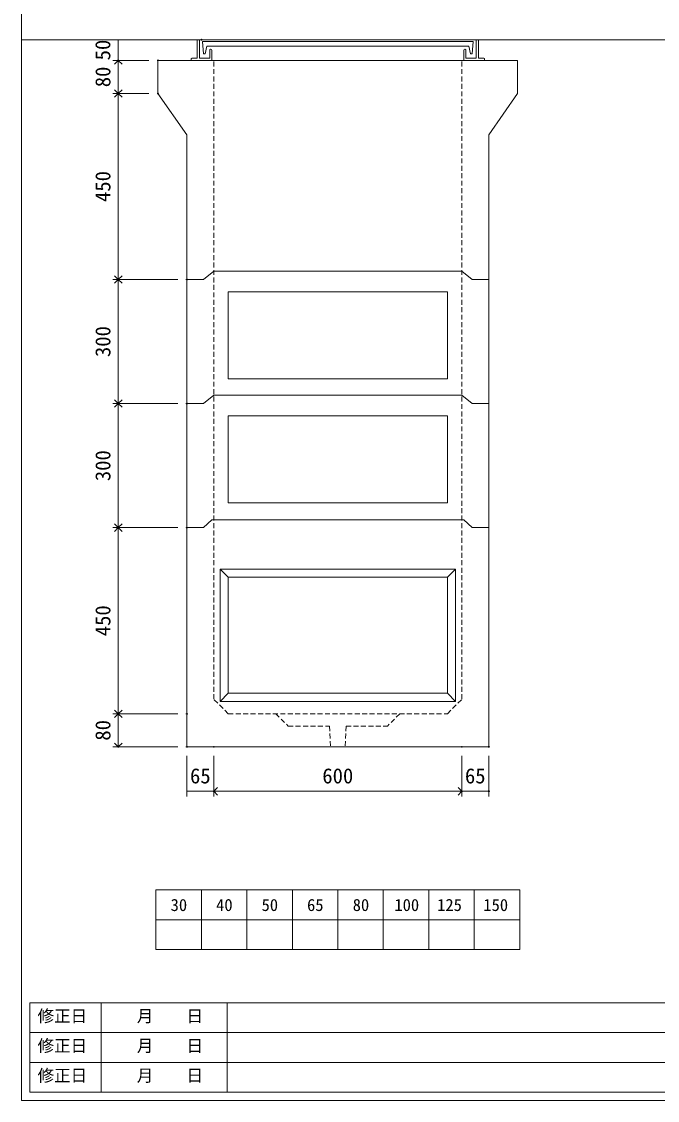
# Model space of a CAD drawing. Units: millimetres, scale not verified. Extents: x -4890 to 4890, y -2309 to 2309.
# Drawn here: x -1230 to 308, y -1966 to 643 of the extents above; entities that cross this region are included whole.
import ezdxf
from ezdxf.enums import TextEntityAlignment as Align

# ---------------------------------------------------------------- set-up
doc = ezdxf.new("R2010")
doc.units = ezdxf.units.MM
doc.header["$LTSCALE"] = 10
doc.header["$PDMODE"] = 32
doc.header["$PDSIZE"] = 2
doc.linetypes.add('DASHED1', pattern=[1.8, 1.2, -0.6])
doc.linetypes.add('USER2', pattern=[50.8, 31.75, -6.35, 6.35, -6.35])
doc.layers.add('0-1_Defpoints', color=7, linetype='Continuous')
for name, color, linetype, lineweight in [('0-2_waku', 7, 'Continuous', 18), ('0-3_gaikei', 7, 'Continuous', 18), ('0-4_kakure', 7, 'DASHED1', 18), ('0-5_sunpou', 7, 'Continuous', 5), ('0-9_uchigawa', 6, 'Continuous', 18), ('0-B_futa', 3, 'Continuous', 18), ('0-C_GL', 4, 'Continuous', 18), ('0-E_文字１', 7, 'Continuous', 18), ('1-3_uchigawa2', 6, 'USER2', 18)]:
    doc.layers.add(name, color=color, linetype=linetype, lineweight=lineweight)
doc.styles.add('ＭＳ ゴシック', font='')
doc.styles.get('ＭＳ ゴシック').set_extended_font_data('MS Gothic')

# ---------------------------------------------------------------- blocks, each defined once
blk = doc.blocks.new('D67')
at = {"layer": '0-1_Defpoints'}
for p in [(617.33, 1084.36), (682.33, 1084.36), (682.33, 976.89)]:
    blk.add_point(p, dxfattribs=at)
at = {"layer": '0-5_sunpou'}
for p, q in [((617.33, 1062.36), (617.33, 963.89)), ((682.33, 1062.36), (682.33, 963.89)), ((617.33, 976.89), (682.33, 976.89))]:
    blk.add_line(p, q, dxfattribs=at)
at = {"layer": '0-5_sunpou', "style": 'ＭＳ ゴシック'}
blk.add_text('65', height=36.66, dxfattribs=at).set_placement((624.83, 984.89), align=Align.BOTTOM_LEFT)
blk = doc.blocks.new('_Open90')
at = {"layer": '0-5_sunpou'}
blk.add_line((0, 0), (-1, 0), dxfattribs=at)
blk.add_lwpolyline([(-0.5, 0.5), (0, 0), (-0.5, -0.5)], dxfattribs=at)
blk = doc.blocks.new('D68')
at = {"layer": '0-1_Defpoints'}
for p in [(682.33, 1084.36), (1282.33, 1084.36), (1282.33, 976.89)]:
    blk.add_point(p, dxfattribs=at)
at = {"layer": '0-5_sunpou'}
for p, q in [((682.33, 1062.36), (682.33, 963.89)), ((1282.33, 1062.36), (1282.33, 963.89)), ((700.33, 976.89), (1264.33, 976.89))]:
    blk.add_line(p, q, dxfattribs=at)
at = {"layer": '0-5_sunpou', "xscale": 18, "yscale": 18, "rotation": 180}
blk.add_blockref('_Open90', (682.33, 976.89), dxfattribs=at)
at = {"layer": '0-5_sunpou', "xscale": 18, "yscale": 18}
blk.add_blockref('_Open90', (1282.33, 976.89), dxfattribs=at)
at = {"layer": '0-5_sunpou', "style": 'ＭＳ ゴシック'}
blk.add_text('600', height=36.66, dxfattribs=at).set_placement((944.83, 984.89), align=Align.BOTTOM_LEFT)
blk = doc.blocks.new('D69')
at = {"layer": '0-1_Defpoints'}
for p in [(1282.33, 1084.36), (1347.33, 1084.36), (1347.33, 976.89)]:
    blk.add_point(p, dxfattribs=at)
at = {"layer": '0-5_sunpou'}
for p, q in [((1282.33, 1062.36), (1282.33, 963.89)), ((1347.33, 1062.36), (1347.33, 963.89)), ((1282.33, 976.89), (1347.33, 976.89))]:
    blk.add_line(p, q, dxfattribs=at)
at = {"layer": '0-5_sunpou', "style": 'ＭＳ ゴシック'}
blk.add_text('65', height=36.66, dxfattribs=at).set_placement((1289.83, 984.89), align=Align.BOTTOM_LEFT)
blk = doc.blocks.new('D70')
at = {"layer": '0-1_Defpoints'}
for p in [(547.33, 2744.36), (451.3, 2664.36), (547.33, 2664.36)]:
    blk.add_point(p, dxfattribs=at)
at = {"layer": '0-5_sunpou'}
for p, q in [((525.33, 2744.36), (438.3, 2744.36)), ((451.3, 2726.36), (451.3, 2682.36)), ((525.33, 2664.36), (438.3, 2664.36))]:
    blk.add_line(p, q, dxfattribs=at)
at = {"layer": '0-5_sunpou', "xscale": 18, "yscale": 18}
for p, rotation in [((451.3, 2744.36), 90), ((451.3, 2664.36), 270)]:
    blk.add_blockref('_Open90', p, dxfattribs=dict(at, rotation=rotation))
at = {"layer": '0-5_sunpou', "style": 'ＭＳ ゴシック'}
blk.add_text('80', height=36.66, rotation=90, dxfattribs=at).set_placement((443.3, 2679.36), align=Align.BOTTOM_LEFT)
blk = doc.blocks.new('D71')
at = {"layer": '0-1_Defpoints'}
for p in [(547.33, 2664.36), (451.3, 2214.36), (617.33, 2214.36)]:
    blk.add_point(p, dxfattribs=at)
at = {"layer": '0-5_sunpou'}
for p, q in [((525.33, 2664.36), (438.3, 2664.36)), ((451.3, 2646.36), (451.3, 2232.36)), ((595.33, 2214.36), (438.3, 2214.36))]:
    blk.add_line(p, q, dxfattribs=at)
at = {"layer": '0-5_sunpou', "xscale": 18, "yscale": 18}
for p, rotation in [((451.3, 2664.36), 90), ((451.3, 2214.36), 270)]:
    blk.add_blockref('_Open90', p, dxfattribs=dict(at, rotation=rotation))
at = {"layer": '0-5_sunpou', "style": 'ＭＳ ゴシック'}
blk.add_text('450', height=36.66, rotation=90, dxfattribs=at).set_placement((443.3, 2401.86), align=Align.BOTTOM_LEFT)
blk = doc.blocks.new('D72')
at = {"layer": '0-1_Defpoints'}
for p in [(617.33, 2214.36), (451.3, 1914.36), (617.33, 1914.36)]:
    blk.add_point(p, dxfattribs=at)
at = {"layer": '0-5_sunpou'}
for p, q in [((595.33, 2214.36), (438.3, 2214.36)), ((451.3, 2196.36), (451.3, 1932.36)), ((595.33, 1914.36), (438.3, 1914.36))]:
    blk.add_line(p, q, dxfattribs=at)
at = {"layer": '0-5_sunpou', "xscale": 18, "yscale": 18}
for p, rotation in [((451.3, 2214.36), 90), ((451.3, 1914.36), 270)]:
    blk.add_blockref('_Open90', p, dxfattribs=dict(at, rotation=rotation))
at = {"layer": '0-5_sunpou', "style": 'ＭＳ ゴシック'}
blk.add_text('300', height=36.66, rotation=90, dxfattribs=at).set_placement((443.3, 2026.86), align=Align.BOTTOM_LEFT)
blk = doc.blocks.new('D73')
at = {"layer": '0-1_Defpoints'}
for p in [(617.33, 1164.36), (451.3, 1084.36), (617.33, 1084.36)]:
    blk.add_point(p, dxfattribs=at)
at = {"layer": '0-5_sunpou'}
for p, q in [((595.33, 1164.36), (438.3, 1164.36)), ((451.3, 1146.36), (451.3, 1102.36)), ((595.33, 1084.36), (438.3, 1084.36))]:
    blk.add_line(p, q, dxfattribs=at)
at = {"layer": '0-5_sunpou', "xscale": 18, "yscale": 18}
for p, rotation in [((451.3, 1164.36), 90), ((451.3, 1084.36), 270)]:
    blk.add_blockref('_Open90', p, dxfattribs=dict(at, rotation=rotation))
at = {"layer": '0-5_sunpou', "style": 'ＭＳ ゴシック'}
blk.add_text('80', height=36.66, rotation=90, dxfattribs=at).set_placement((443.3, 1099.36), align=Align.BOTTOM_LEFT)
blk = doc.blocks.new('D63')
at = {"layer": '0-1_Defpoints'}
for p in [(652.33, 2794.36), (451.03, 2744.36), (547.33, 2744.36)]:
    blk.add_point(p, dxfattribs=at)
at = {"layer": '0-5_sunpou'}
for p, q in [((630.33, 2794.36), (438.03, 2794.36)), ((451.03, 2794.36), (451.03, 2744.36)), ((525.33, 2744.36), (438.03, 2744.36))]:
    blk.add_line(p, q, dxfattribs=at)
at = {"layer": '0-5_sunpou', "style": 'ＭＳ ゴシック'}
blk.add_text('50', height=36.66, rotation=90, dxfattribs=at).set_placement((443.03, 2744.36), align=Align.BOTTOM_LEFT)
blk = doc.blocks.new('D44')
at = {"layer": '0-1_Defpoints'}
for p in [(617.33, 1914.36), (451.3, 1614.36), (617.33, 1614.36)]:
    blk.add_point(p, dxfattribs=at)
at = {"layer": '0-5_sunpou'}
for p, q in [((595.33, 1914.36), (438.3, 1914.36)), ((451.3, 1896.36), (451.3, 1632.36)), ((595.33, 1614.36), (438.3, 1614.36))]:
    blk.add_line(p, q, dxfattribs=at)
at = {"layer": '0-5_sunpou', "xscale": 18, "yscale": 18}
for p, rotation in [((451.3, 1914.36), 90), ((451.3, 1614.36), 270)]:
    blk.add_blockref('_Open90', p, dxfattribs=dict(at, rotation=rotation))
at = {"layer": '0-5_sunpou', "style": 'ＭＳ ゴシック'}
blk.add_text('300', height=36.66, rotation=90, dxfattribs=at).set_placement((443.3, 1726.86), align=Align.BOTTOM_LEFT)
blk = doc.blocks.new('D45')
at = {"layer": '0-1_Defpoints'}
for p in [(617.33, 1614.36), (451.3, 1164.36), (617.33, 1164.36)]:
    blk.add_point(p, dxfattribs=at)
at = {"layer": '0-5_sunpou'}
for p, q in [((595.33, 1614.36), (438.3, 1614.36)), ((451.3, 1596.36), (451.3, 1182.36)), ((595.33, 1164.36), (438.3, 1164.36))]:
    blk.add_line(p, q, dxfattribs=at)
at = {"layer": '0-5_sunpou', "xscale": 18, "yscale": 18}
for p, rotation in [((451.3, 1614.36), 90), ((451.3, 1164.36), 270)]:
    blk.add_blockref('_Open90', p, dxfattribs=dict(at, rotation=rotation))
at = {"layer": '0-5_sunpou', "style": 'ＭＳ ゴシック'}
blk.add_text('450', height=36.66, rotation=90, dxfattribs=at).set_placement((443.3, 1351.86), align=Align.BOTTOM_LEFT)

msp = doc.modelspace()

# ---------------------------------------------------------------- linework, layer by layer
at = {"layer": '0-2_waku'}
for p, q in [((-1229.67, 2309.19), (-1229.67, -1965.81)), ((-904.67, -1456.81), (-24.67, -1456.81)), ((-904.67, -1456.81), (-904.67, -1600.81)), ((-904.67, -1456.81), (-904.67, -1600.81)), ((-904.67, -1456.81), (-904.67, -1600.81)), ((-904.67, -1456.81), (-904.67, -1600.81)), ((-794.67, -1456.81), (-794.67, -1600.81)), ((-684.67, -1456.81), (-684.67, -1600.81)), ((-684.67, -1456.81), (-684.67, -1600.81)), ((-574.67, -1456.81), (-574.67, -1600.81)), ((-464.67, -1456.81), (-464.67, -1600.81)), ((-354.67, -1456.81), (-354.67, -1600.81)), ((-244.67, -1456.81), (-244.67, -1600.81)), ((-134.67, -1456.81), (-134.67, -1600.81)), ((-24.67, -1456.81), (-24.67, -1600.81)), ((-904.67, -1528.81), (-24.67, -1528.81)), ((-904.67, -1600.81), (-24.67, -1600.81)), ((-1209.67, -1729.81), (-1209.67, -1945.81)), ((-1209.67, -1729.81), (818.33, -1729.81)), ((-1037.17, -1729.81), (-1037.17, -1945.81)), ((-732.17, -1729.81), (-732.17, -1945.81)), ((-732.17, -1729.81), (-732.17, -1945.81)), ((-1209.67, -1801.81), (818.33, -1801.81)), ((-1209.67, -1873.81), (530.33, -1873.81)), ((-1209.67, -1945.81), (818.33, -1945.81)), ((-1229.67, -1965.81), (4890.33, -1965.81)), ((-1229.67, -1965.81), (4890.33, -1965.81))]:
    msp.add_line(p, q, dxfattribs=at)
at = {"layer": '0-3_gaikei'}
for p, q in [((-899.67, 549.19), (-899.67, 469.19)), ((-899.67, 549.19), (-789.67, 549.19)), ((-899.67, 549.19), (-789.67, 549.19)), ((-899.67, 549.19), (-789.67, 549.19)), ((-899.67, 549.19), (-29.67, 549.19)), ((-899.67, 549.19), (-789.67, 549.19)), ((-899.67, 549.19), (-29.67, 549.19)), ((-899.67, 549.19), (-789.67, 549.19)), ((-899.67, 549.19), (-789.67, 549.19)), ((-899.67, 549.19), (-789.67, 549.19)), ((-899.67, 549.19), (-29.67, 549.19)), ((-29.67, 549.19), (-139.67, 549.19)), ((-29.67, 549.19), (-139.67, 549.19)), ((-29.67, 549.19), (-139.67, 549.19)), ((-29.67, 549.19), (-139.67, 549.19)), ((-29.67, 549.19), (-139.67, 549.19)), ((-29.67, 549.19), (-139.67, 549.19)), ((-29.67, 549.19), (-29.67, 469.19)), ((-899.67, 469.19), (-829.67, 369.19)), ((-29.67, 469.19), (-99.67, 369.19)), ((-829.67, 369.19), (-829.67, -1110.81)), ((-99.67, 369.19), (-99.67, -1110.81)), ((-789.67, 19.19), (-764.67, 39.19)), ((-764.67, 39.19), (-164.67, 39.19)), ((-164.67, 39.19), (-139.67, 19.19)), ((-829.67, 19.19), (-789.67, 19.19)), ((-829.67, 19.19), (-789.67, 19.19)), ((-139.67, 19.19), (-99.67, 19.19)), ((-99.67, 19.19), (-139.67, 19.19)), ((-99.67, 19.19), (-139.67, 19.19)), ((-789.67, -280.81), (-764.67, -260.81)), ((-164.67, -260.81), (-139.67, -280.81)), ((-829.67, -280.81), (-789.67, -280.81)), ((-829.67, -280.81), (-789.67, -280.81)), ((-139.67, -280.81), (-99.67, -280.81)), ((-99.67, -280.81), (-139.67, -280.81)), ((-99.67, -280.81), (-139.67, -280.81)), ((-769.67, -561.81), (-789.67, -580.81)), ((-769.67, -561.81), (-789.67, -580.81)), ((-769.67, -561.81), (-789.67, -580.81)), ((-769.67, -561.81), (-789.67, -580.81)), ((-769.67, -561.81), (-789.67, -580.81)), ((-769.67, -561.81), (-789.67, -580.81)), ((-769.67, -561.81), (-159.67, -561.81)), ((-769.67, -561.81), (-159.67, -561.81)), ((-139.67, -580.81), (-159.67, -561.81)), ((-139.67, -580.81), (-159.67, -561.81)), ((-829.67, -580.81), (-789.67, -580.81)), ((-829.67, -580.81), (-789.67, -580.81)), ((-829.67, -580.81), (-789.67, -580.81)), ((-829.67, -580.81), (-789.67, -580.81)), ((-829.67, -580.81), (-789.67, -580.81)), ((-829.67, -580.81), (-789.67, -580.81)), ((-139.67, -580.81), (-99.67, -580.81)), ((-99.67, -580.81), (-139.67, -580.81)), ((-99.67, -580.81), (-139.67, -580.81)), ((-99.67, -580.81), (-139.67, -580.81)), ((-139.67, -580.81), (-99.67, -580.81)), ((-99.67, -580.81), (-139.67, -580.81)), ((-99.67, -580.81), (-139.67, -580.81)), ((-99.67, -580.81), (-139.67, -580.81)), ((-829.67, -1110.81), (-99.67, -1110.81))]:
    msp.add_line(p, q, dxfattribs=at)
for points in [[(-139.67, 19.19), (-99.67, 19.19), (-139.67, 19.19)], [(-139.67, -280.81), (-99.67, -280.81), (-139.67, -280.81)], [(-139.67, -580.81), (-159.67, -561.81), (-139.67, -580.81)], [(-139.67, -580.81), (-159.67, -561.81), (-139.67, -580.81)], [(-139.67, -580.81), (-99.67, -580.81), (-139.67, -580.81)], [(-139.67, -580.81), (-99.67, -580.81), (-139.67, -580.81)]]:
    msp.add_lwpolyline(points, dxfattribs=at)
at = {"layer": '0-4_kakure', "lineweight": 5}
for p, q in [((-764.67, -995.81), (-764.67, 549.19)), ((-729.67, -1030.81), (-764.67, -995.81)), ((-729.67, -1030.81), (-199.67, -1030.81)), ((-614.67, -1030.81), (-584.67, -1060.81)), ((-314.67, -1030.81), (-344.67, -1060.81)), ((-444.67, -1060.81), (-446.67, -1110.81)), ((-444.67, -1060.81), (-344.67, -1060.81))]:
    msp.add_line(p, q, dxfattribs=at)
at = {"layer": '0-4_kakure', "linetype": 'Continuous'}
msp.add_line((-764.67, -260.81), (-164.67, -260.81), dxfattribs=at)
at = {"layer": '0-4_kakure', "lineweight": 5}
for points in [[(-199.67, -1030.81), (-164.67, -995.81), (-164.67, 549.19)], [(-584.67, -1060.81), (-484.67, -1060.81), (-482.67, -1110.81)]]:
    msp.add_lwpolyline(points, dxfattribs=at)
at = {"layer": '0-9_uchigawa'}
for p, q in [((-749.67, -680.81), (-749.67, -1000.81)), ((-749.67, -680.81), (-179.67, -680.81)), ((-749.67, -680.81), (-729.67, -700.81)), ((-729.67, -700.81), (-729.67, -980.81)), ((-729.67, -700.81), (-729.67, -980.81)), ((-729.67, -700.81), (-199.67, -700.81)), ((-199.67, -700.81), (-179.67, -680.81)), ((-199.67, -700.81), (-199.67, -980.81)), ((-199.67, -700.81), (-199.67, -980.81)), ((-179.67, -680.81), (-179.67, -1000.81)), ((-749.67, -1000.81), (-729.67, -980.81)), ((-729.67, -980.81), (-464.67, -980.81)), ((-464.67, -980.81), (-199.67, -980.81)), ((-179.67, -1000.81), (-199.67, -980.81)), ((-749.67, -1000.81), (-464.67, -1000.81)), ((-464.67, -1000.81), (-179.67, -1000.81))]:
    msp.add_line(p, q, dxfattribs=at)
at = {"layer": '0-B_futa'}
for p, q in [((-804.67, 597.19), (-804.67, 554.19)), ((-802.67, 599.19), (-799.67, 599.19)), ((-799.67, 599.19), (-799.67, 554.19)), ((-791.86, 594.69), (-137.53, 594.69)), ((-791.86, 594.69), (-789.37, 564.69)), ((-781.34, 583.69), (-785.66, 564.69)), ((-781.34, 583.69), (-148, 583.69)), ((-774.67, 574.19), (-774.67, 554.19)), ((-772.67, 576.19), (-771.67, 576.19)), ((-769.67, 574.19), (-769.67, 549.19)), ((-159.67, 574.19), (-159.67, 549.19)), ((-156.67, 576.19), (-157.67, 576.19)), ((-154.67, 574.19), (-154.67, 554.19)), ((-148, 583.69), (-143.68, 564.69)), ((-137.53, 594.69), (-139.78, 564.69)), ((-129.67, 599.19), (-129.67, 554.19)), ((-129.67, 599.19), (-126.67, 599.19)), ((-124.67, 597.19), (-124.67, 554.19)), ((-819.67, 552.19), (-819.67, 551.19)), ((-817.67, 554.19), (-804.67, 554.19)), ((-769.67, 549.19), (-817.67, 549.19)), ((-799.67, 554.19), (-774.67, 554.19)), ((-789.37, 564.69), (-785.66, 564.69)), ((-159.67, 549.19), (-111.67, 549.19)), ((-129.67, 554.19), (-154.67, 554.19)), ((-139.78, 564.69), (-143.68, 564.69)), ((-111.67, 554.19), (-124.67, 554.19)), ((-109.67, 552.19), (-109.67, 551.19))]:
    msp.add_line(p, q, dxfattribs=at)
for centre, start, end in [((-802.67, 597.19), 90, 180), ((-772.67, 574.19), 90, 180), ((-771.67, 574.19), 0, 90), ((-157.67, 574.19), 90, 180), ((-156.67, 574.19), 0, 90), ((-126.67, 597.19), 0, 90), ((-817.67, 552.19), 90, 180), ((-817.67, 551.19), 180, 270), ((-111.67, 552.19), 0, 90), ((-111.67, 551.19), 270, 0)]:
    msp.add_arc(centre, 2, start, end, dxfattribs=at)
at = {"layer": '0-C_GL'}
for p, q in [((-1229.68, 599.19), (4890.32, 599.19)), ((-1229.67, 599.19), (4890.33, 599.19))]:
    msp.add_line(p, q, dxfattribs=at)
at = {"layer": '1-3_uchigawa2'}
for p, q in [((-729.67, -10.81), (-464.67, -10.81)), ((-729.67, -10.81), (-729.67, -220.81)), ((-199.67, -10.81), (-464.67, -10.81)), ((-199.67, -10.81), (-199.67, -220.81)), ((-729.67, -220.81), (-464.67, -220.81)), ((-199.67, -220.81), (-464.67, -220.81)), ((-729.67, -310.81), (-464.67, -310.81)), ((-729.67, -310.81), (-729.67, -520.81)), ((-199.67, -310.81), (-464.67, -310.81)), ((-199.67, -310.81), (-199.67, -520.81)), ((-729.67, -520.81), (-464.67, -520.81)), ((-199.67, -520.81), (-464.67, -520.81))]:
    msp.add_line(p, q, dxfattribs=at)

# ---------------------------------------------------------------- block references
at = {"layer": '0-5_sunpou'}
for name in ['D63', 'D70', 'D71', 'D72', 'D44', 'D45', 'D73', 'D67', 'D68', 'D69']:
    msp.add_blockref(name, (-1447, -2195.17), dxfattribs=at)

# ---------------------------------------------------------------- texts
at = {"layer": '0-E_文字１', "style": 'ＭＳ ゴシック'}
for s, p in [('30', (-869.11, -1516.63)), ('40', (-759.11, -1516.63)), ('50', (-649.11, -1516.63)), ('65', (-539.11, -1516.63)), ('80', (-428.7, -1516.63)), ('100', (-327.82, -1516.63)), ('125', (-224.44, -1516.63)), ('150', (-112.67, -1516.63)), ('修正日', (-1191.02, -1785.1)), ('\u3000\u3000月\u3000\u3000日', (-1030.87, -1785.1)), ('修正日', (-1191.02, -1857.1)), ('\u3000\u3000月\u3000\u3000日', (-1030.87, -1857.1)), ('修正日', (-1191.02, -1929.1)), ('\u3000\u3000月\u3000\u3000日', (-1030.87, -1929.1))]:
    msp.add_text(s, height=29.33, dxfattribs=at).set_placement(p, align=Align.BOTTOM_LEFT)

doc.saveas('drawing.dxf')
